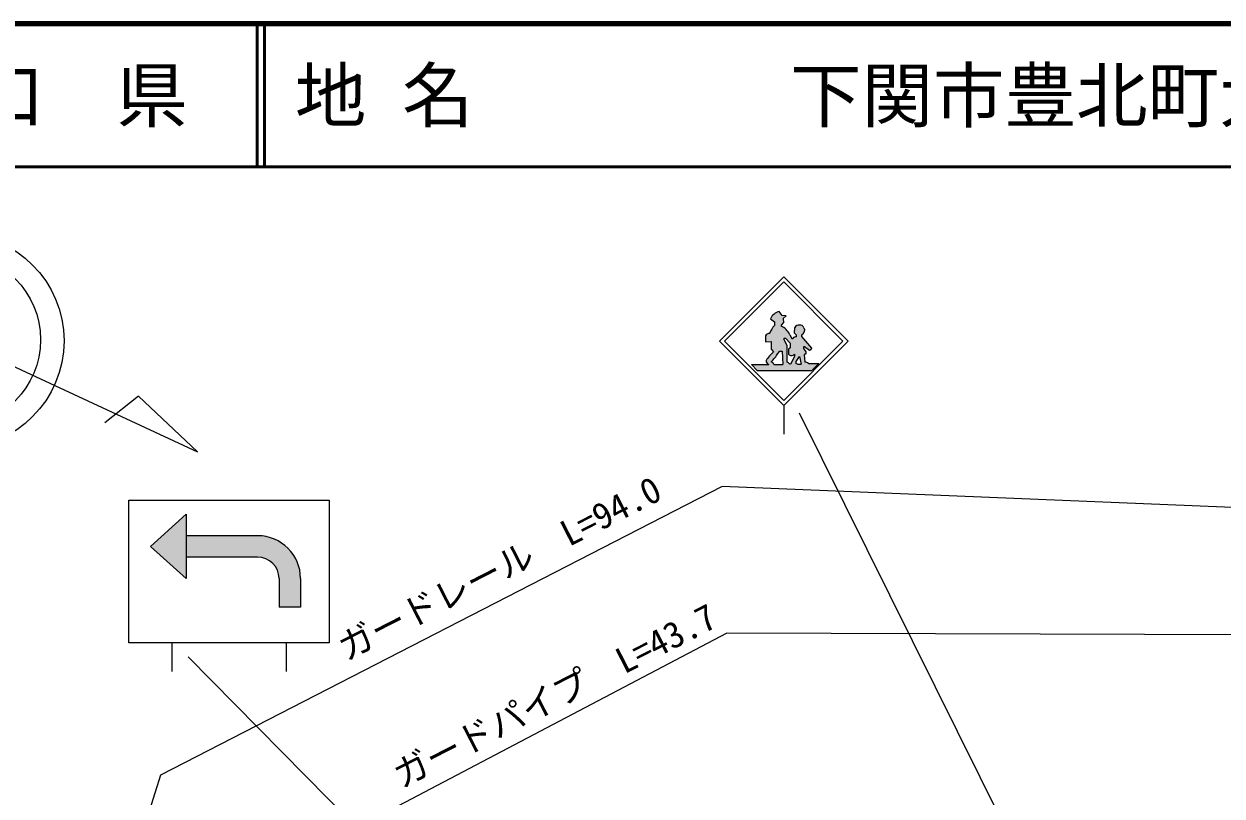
# Model space of a CAD drawing. Units: millimetres, scale not verified. Extents: x 40000 to 680000, y 20000 to 380000.
# Drawn here: x 351427 to 435234, y 325972 to 380000 of the extents above; entities that cross this region are included whole.
import ezdxf
from ezdxf.enums import TextEntityAlignment as Align

# ---------------------------------------------------------------- set-up
doc = ezdxf.new("R2010")
doc.units = ezdxf.units.MM
doc.header["$LTSCALE"] = 1000
for name, color, linetype, lineweight in [('M-BGD', 7, 'Continuous', 25), ('M-STR-HTXT', 7, 'Continuous', 13), ('M-STR-STRC', 7, 'Continuous', 25), ('M-TTL', 2, 'Continuous', 13), ('M-TTL-LINE', 7, 'Continuous', 50), ('M-TTL-TXT', 7, 'Continuous', 50)]:
    doc.layers.add(name, color=color, linetype=linetype, lineweight=lineweight)
doc.styles.add('ＭＳ ゴシック', font='')
doc.styles.get('ＭＳ ゴシック').set_extended_font_data('MS Gothic')

msp = doc.modelspace()

# ---------------------------------------------------------------- hatches: boundary and pattern name
at = {"layer": 'M-STR-STRC'}
for points in [[(404294, 357095), (404455, 357101), (404516, 356180), (404976, 356198), (404975, 356201), (404973, 356204), (404972, 356207), (404971, 356210), (404970, 356213), (404969, 356216), (404967, 356219), (404966, 356222), (404964, 356225), (404963, 356228), (404961, 356231), (404960, 356234), (404958, 356237), (404956, 356240), (404954, 356243), (404953, 356245), (404951, 356248), (404949, 356251), (404947, 356254), (404945, 356256), (404943, 356259), (404941, 356261), (404939, 356264), (404936, 356266), (404934, 356269), (404932, 356271), (404930, 356274), (404927, 356276), (404925, 356278), (404922, 356281), (404920, 356283), (404917, 356285), (404915, 356287), (404912, 356289), (404910, 356291), (404907, 356293), (404904, 356295), (404901, 356297), (404899, 356299), (404896, 356301), (404893, 356302), (404890, 356304), (404887, 356306), (404884, 356307), (404882, 356309), (404879, 356310), (404876, 356312), (404873, 356313), (404870, 356314), (404866, 356316), (404863, 356317), (404860, 356318), (404857, 356319), (404854, 356320), (404851, 356321), (404848, 356322), (404844, 356323), (404841, 356324), (404838, 356325), (404835, 356326), (404832, 356326), (404828, 356327), (404825, 356327), (404822, 356328), (404819, 356328), (404804, 357504), (404612, 357891), (404615, 358012), (404701, 358015), (405023, 357669), (405017, 357341), (404902, 357235), (404908, 356898), (404910, 356895), (404913, 356891), (404916, 356888), (404919, 356884), (404922, 356881), (404925, 356877), (404928, 356874), (404932, 356871), (404935, 356868), (404938, 356865), (404941, 356861), (404945, 356858), (404948, 356855), (404952, 356853), (404955, 356850), (404959, 356847), (404963, 356844), (404966, 356842), (404970, 356839), (404974, 356837), (404978, 356834), (404982, 356832), (404985, 356829), (404989, 356827), (404993, 356825), (404997, 356823), (405001, 356821), (405006, 356819), (405010, 356817), (405014, 356815), (405018, 356814), (405022, 356812), (405027, 356810), (405031, 356809), (405035, 356807), (405039, 356806), (405044, 356805), (405048, 356804), (405053, 356802), (405057, 356801), (405061, 356800), (405066, 356799), (405070, 356799), (405075, 356798), (405079, 356797), (405084, 356797), (405088, 356796), (405093, 356796), (405097, 356795), (405102, 356795), (405106, 356795), (405111, 356795), (405116, 356795), (405120, 356795), (405125, 356795), (405129, 356795), (405134, 356795), (405138, 356796), (405143, 356796), (405147, 356797), (405152, 356797), (405156, 356798), (405161, 356799), (405165, 356800), (405170, 356800), (405174, 356801), (405178, 356803), (405183, 356804), (405187, 356805), (405192, 356806), (405196, 356808), (405200, 356809), (405205, 356811), (405209, 356812), (405213, 356814), (405217, 356816), (405221, 356817), (405226, 356819), (405230, 356821), (405234, 356823), (405238, 356825), (405242, 356827), (405246, 356830), (405250, 356832), (405253, 356834), (405257, 356837), (405261, 356839), (405265, 356842), (405268, 356845), (405272, 356847), (405276, 356850), (405279, 356853), (405283, 356856), (405286, 356859), (405290, 356862), (405293, 356865), (405296, 356868), (405299, 356871), (405303, 356874), (405306, 356878), (405309, 356881), (405312, 356884), (405315, 356888), (405318, 356891), (405318, 356892), (405336, 356724), (405055, 356195), (405454, 356207), (405451, 356375), (405688, 356736), (405790, 356203), (406308, 356248), (406303, 356252), (406298, 356256), (406293, 356260), (406288, 356263), (406282, 356267), (406277, 356271), (406271, 356274), (406266, 356277), (406260, 356281), (406255, 356284), (406249, 356287), (406243, 356290), (406237, 356293), (406231, 356296), (406225, 356298), (406219, 356301), (406213, 356303), (406207, 356306), (406201, 356308), (406195, 356310), (406189, 356312), (406183, 356314), (406177, 356316), (406170, 356317), (406164, 356319), (406158, 356320), (406151, 356322), (406145, 356323), (406139, 356324), (406132, 356325), (406126, 356326), (406119, 356327), (406113, 356328), (406106, 356328), (406100, 356329), (406093, 356329), (406087, 356329), (406081, 356329), (406074, 356329), (406068, 356329), (406061, 356329), (406055, 356329), (406048, 356328), (406042, 356328), (406010, 356848), (406128, 356922), (406128, 357067), (405957, 357300), (405957, 357406), (406034, 357409), (406367, 357152), (406477, 357197), (406527, 357309), (405812, 358123), (405812, 358244), (405817, 358246), (405822, 358248), (405828, 358250), (405833, 358252), (405838, 358254), (405844, 358257), (405849, 358259), (405854, 358262), (405859, 358264), (405864, 358267), (405869, 358270), (405874, 358273), (405879, 358276), (405884, 358279), (405888, 358282), (405893, 358286), (405898, 358289), (405902, 358292), (405907, 358296), (405911, 358299), (405916, 358303), (405920, 358307), (405924, 358311), (405929, 358315), (405933, 358319), (405937, 358323), (405941, 358327), (405945, 358331), (405949, 358335), (405952, 358339), (405956, 358344), (405960, 358348), (405963, 358353), (405967, 358357), (405970, 358362), (405973, 358367), (405977, 358371), (405980, 358376), (405983, 358381), (405986, 358386), (405989, 358391), (405991, 358396), (405994, 358401), (405997, 358406), (405999, 358411), (406002, 358416), (406004, 358422), (406006, 358427), (406009, 358432), (406011, 358437), (406013, 358443), (406014, 358446), (406037, 358613), (405991, 358746), (405989, 358751), (405986, 358756), (405984, 358760), (405982, 358765), (405980, 358770), (405977, 358774), (405975, 358779), (405972, 358784), (405969, 358788), (405967, 358793), (405964, 358797), (405961, 358801), (405958, 358806), (405955, 358810), (405952, 358814), (405948, 358818), (405945, 358822), (405942, 358826), (405938, 358830), (405935, 358834), (405931, 358838), (405928, 358842), (405924, 358846), (405920, 358849), (405916, 358853), (405912, 358857), (405908, 358860), (405904, 358863), (405900, 358867), (405896, 358870), (405892, 358873), (405888, 358876), (405884, 358879), (405879, 358882), (405875, 358885), (405870, 358888), (405866, 358891), (405861, 358893), (405857, 358896), (405852, 358898), (405847, 358901), (405843, 358903), (405838, 358905), (405833, 358908), (405828, 358910), (405823, 358912), (405819, 358913), (405814, 358915), (405809, 358917), (405804, 358919), (405799, 358920), (405794, 358922), (405789, 358923), (405783, 358924), (405778, 358926), (405773, 358927), (405768, 358928), (405763, 358929), (405758, 358930), (405752, 358930), (405747, 358931), (405742, 358932), (405737, 358932), (405732, 358932), (405726, 358933), (405721, 358933), (405716, 358933), (405711, 358933), (405705, 358933), (405700, 358933), (405695, 358933), (405690, 358932), (405684, 358932), (405679, 358931), (405674, 358931), (405673, 358931), (405667, 358931), (405662, 358932), (405656, 358932), (405650, 358932), (405644, 358932), (405639, 358932), (405633, 358932), (405627, 358932), (405621, 358932), (405616, 358932), (405610, 358931), (405604, 358931), (405599, 358930), (405593, 358929), (405587, 358928), (405581, 358927), (405576, 358926), (405570, 358925), (405564, 358924), (405559, 358923), (405553, 358921), (405548, 358920), (405542, 358918), (405537, 358916), (405531, 358914), (405526, 358913), (405520, 358911), (405515, 358908), (405510, 358906), (405505, 358904), (405499, 358902), (405494, 358899), (405489, 358897), (405484, 358894), (405479, 358891), (405474, 358888), (405469, 358885), (405464, 358882), (405459, 358879), (405454, 358876), (405449, 358873), (405445, 358870), (405440, 358866), (405436, 358863), (405431, 358859), (405427, 358855), (405422, 358852), (405418, 358848), (405414, 358844), (405409, 358840), (405405, 358836), (405401, 358832), (405397, 358828), (405393, 358823), (405390, 358819), (405386, 358815), (405382, 358810), (405379, 358806), (405375, 358801), (405372, 358797), (405368, 358792), (405365, 358787), (405362, 358782), (405359, 358778), (405356, 358773), (405353, 358768), (405350, 358763), (405347, 358758), (405345, 358752), (405344, 358752), (405333, 358359), (405460, 358215), (405460, 358117), (405455, 358117), (405450, 358117), (405445, 358118), (405440, 358118), (405434, 358118), (405429, 358118), (405424, 358117), (405419, 358117), (405414, 358117), (405409, 358116), (405404, 358116), (405399, 358115), (405394, 358114), (405389, 358114), (405384, 358113), (405380, 358112), (405375, 358111), (405370, 358110), (405365, 358108), (405360, 358107), (405355, 358106), (405350, 358104), (405345, 358103), (405341, 358101), (405336, 358099), (405331, 358098), (405327, 358096), (405322, 358094), (405317, 358092), (405313, 358089), (405308, 358087), (405304, 358085), (405299, 358083), (405295, 358080), (405291, 358078), (405286, 358075), (405282, 358072), (405278, 358070), (405274, 358067), (405270, 358064), (405265, 358061), (405261, 358058), (405257, 358055), (405254, 358052), (405250, 358048), (405246, 358045), (405242, 358042), (405239, 358038), (405235, 358035), (405231, 358031), (405228, 358028), (405224, 358024), (405221, 358020), (405218, 358016), (405215, 358013), (405211, 358009), (405208, 358005), (405206, 358001), (405136, 358001), (404998, 358255), (404990, 358273), (404982, 358291), (404973, 358308), (404965, 358326), (404955, 358343), (404946, 358360), (404936, 358377), (404926, 358394), (404916, 358410), (404905, 358427), (404895, 358443), (404883, 358459), (404872, 358475), (404860, 358490), (404848, 358506), (404836, 358521), (404824, 358536), (404811, 358550), (404798, 358565), (404785, 358579), (404771, 358593), (404757, 358607), (404743, 358621), (404729, 358634), (404715, 358647), (404700, 358660), (404685, 358672), (404670, 358685), (404655, 358697), (404639, 358709), (404623, 358720), (404607, 358731), (404591, 358742), (404575, 358753), (404558, 358763), (404542, 358773), (404525, 358783), (404508, 358793), (404491, 358802), (404473, 358811), (404456, 358819), (404438, 358827), (404420, 358835), (404402, 358843), (404386, 358850), (404386, 358913), (404554, 359104), (404542, 359386), (404745, 359578), (404468, 359601), (404260, 359872), (404246, 359869), (404231, 359865), (404216, 359862), (404202, 359858), (404187, 359853), (404173, 359849), (404159, 359844), (404144, 359839), (404130, 359834), (404116, 359828), (404102, 359822), (404088, 359817), (404075, 359810), (404061, 359804), (404048, 359797), (404034, 359790), (404021, 359783), (404008, 359776), (403995, 359768), (403982, 359760), (403969, 359752), (403957, 359744), (403944, 359735), (403932, 359727), (403920, 359718), (403908, 359708), (403896, 359699), (403884, 359689), (403873, 359680), (403862, 359670), (403851, 359660), (403840, 359649), (403829, 359639), (403818, 359628), (403808, 359617), (403798, 359606), (403788, 359595), (403778, 359583), (403768, 359572), (403759, 359560), (403750, 359548), (403741, 359536), (403732, 359524), (403723, 359511), (403715, 359499), (403707, 359486), (403699, 359473), (403691, 359460), (403684, 359447), (403677, 359434), (403670, 359420), (403663, 359407), (403656, 359393), (403650, 359380), (403648, 359376), (403931, 359145), (403925, 358902), (403906, 358880), (403886, 358857), (403867, 358834), (403849, 358810), (403831, 358786), (403813, 358762), (403795, 358738), (403779, 358713), (403762, 358688), (403746, 358663), (403730, 358637), (403715, 358611), (403701, 358585), (403686, 358559), (403673, 358532), (403659, 358505), (403647, 358478), (403634, 358451), (403622, 358423), (403611, 358396), (403600, 358368), (403591, 358343), (403585, 358343), (403580, 358343), (403575, 358343), (403569, 358343), (403564, 358343), (403558, 358343), (403553, 358343), (403548, 358342), (403542, 358342), (403537, 358341), (403532, 358341), (403526, 358340), (403521, 358339), (403516, 358338), (403510, 358337), (403505, 358336), (403500, 358335), (403495, 358334), (403490, 358332), (403484, 358331), (403479, 358329), (403474, 358328), (403469, 358326), (403464, 358324), (403459, 358322), (403454, 358320), (403449, 358318), (403444, 358316), (403439, 358314), (403434, 358311), (403430, 358309), (403425, 358306), (403420, 358304), (403415, 358301), (403411, 358298), (403406, 358296), (403402, 358293), (403397, 358290), (403393, 358287), (403388, 358283), (403384, 358280), (403380, 358277), (403376, 358274), (403372, 358270), (403368, 358267), (403363, 358263), (403360, 358259), (403356, 358256), (403352, 358252), (403348, 358248), (403344, 358244), (403341, 358240), (403337, 358236), (403334, 358232), (403330, 358228), (403327, 358224), (403324, 358219), (403321, 358215), (403318, 358211), (403315, 358206), (403312, 358202), (403309, 358197), (403306, 358192), (403303, 358188), (403301, 358183), (403298, 358178), (403296, 358175), (403296, 357760), (403700, 357777), (403695, 357246), (403856, 357056), (403808, 357009), (403760, 356962), (403714, 356915), (403668, 356866), (403623, 356817), (403579, 356767), (403536, 356716), (403493, 356664), (403452, 356612), (403412, 356559), (403372, 356505), (403337, 356455), (403337, 356450), (403336, 356446), (403336, 356441), (403336, 356436), (403337, 356431), (403337, 356427), (403337, 356422), (403337, 356417), (403338, 356412), (403338, 356407), (403339, 356403), (403340, 356398), (403341, 356393), (403341, 356388), (403342, 356384), (403343, 356379), (403345, 356374), (403346, 356370), (403347, 356365), (403348, 356361), (403350, 356356), (403351, 356351), (403353, 356347), (403355, 356342), (403356, 356338), (403358, 356334), (403360, 356329), (403362, 356325), (403364, 356320), (403366, 356316), (403369, 356312), (403371, 356308), (403373, 356304), (403376, 356299), (403378, 356295), (403381, 356291), (403383, 356287), (403386, 356283), (403389, 356279), (403392, 356276), (403395, 356272), (403398, 356268), (403401, 356264), (403404, 356261), (403407, 356257), (403410, 356254), (403414, 356250), (403417, 356247), (403420, 356243), (403424, 356240), (403427, 356237), (403431, 356234), (403435, 356230), (403438, 356227), (403442, 356224), (403446, 356222), (403450, 356219), (403454, 356216), (403458, 356213), (403462, 356211), (403466, 356208), (403470, 356205), (403474, 356203), (403478, 356201), (403482, 356198), (403486, 356196), (403491, 356194), (403495, 356192), (403499, 356190), (403504, 356188), (403508, 356186), (403513, 356184), (403517, 356183), (403522, 356181), (403524, 356180), (403885, 356180), (403883, 356185), (403882, 356189), (403880, 356194), (403879, 356198), (403877, 356203), (403875, 356207), (403873, 356211), (403871, 356216), (403869, 356220), (403867, 356224), (403864, 356228), (403862, 356232), (403860, 356236), (403857, 356240), (403855, 356244), (403852, 356248), (403850, 356252), (403847, 356256), (403844, 356260), (403841, 356264), (403838, 356268), (403835, 356271), (403832, 356275), (403829, 356278), (403826, 356282), (403823, 356285), (403819, 356289), (403816, 356292), (403813, 356295), (403809, 356299), (403806, 356302), (403802, 356305), (403798, 356308), (403795, 356311), (403791, 356314), (403787, 356317), (403783, 356319), (403779, 356322), (403775, 356325), (403771, 356327), (403767, 356330), (403763, 356332), (403759, 356334), (403755, 356337), (403751, 356339), (403747, 356341), (403742, 356343), (403738, 356345), (403734, 356347), (403729, 356349), (403725, 356351), (403721, 356352), (403716, 356354), (403712, 356355), (403707, 356357), (403703, 356358), (403698, 356360), (403694, 356361), (403689, 356362), (403688, 356362), (403719, 356390), (403749, 356418), (403779, 356446), (403808, 356475), (403837, 356505), (403865, 356535), (403893, 356565), (403920, 356596), (403946, 356627), (403972, 356659), (403998, 356692), (404023, 356724), (404047, 356758), (404071, 356791), (404094, 356825), (404117, 356860), (404139, 356895), (404160, 356930), (404173, 356951)], [(406545, 355741), (407019, 356248), (406308, 356248), (405790, 356203), (405531, 356203), (405454, 356207), (405055, 356195), (404976, 356198), (404516, 356180), (403885, 356180), (403524, 356180), (402318, 356180), (402713, 355741)], [(362774, 344187), (362774, 345687), (360274, 343437), (362774, 341187), (362774, 342687)], [(367774, 344187), (362774, 344187), (362774, 342687), (367774, 342687, -0.41421), (369274, 341187), (369274, 339187), (370774, 339187), (370774, 341187, 0.41421)]]:
    msp.add_hatch(color=256, dxfattribs=at).paths.add_polyline_path(points)

# ---------------------------------------------------------------- linework, layer by layer
at = {"layer": 'M-BGD'}
for p, q in [((333598, 363973), (363556, 350064)), ((359445, 353964), (357094, 352098)), ((363556, 350064), (359445, 353964))]:
    msp.add_line(p, q, dxfattribs=at)
for centre, radius in [((346732, 357829), 7500), ((346593, 357903), 6000)]:
    msp.add_circle(centre, radius, dxfattribs=at)
at = {"layer": 'M-STR-HTXT'}
for p, q in [((400268, 347629), (360981, 327434)), ((453630, 345432), (400268, 347629)), ((400583, 337374), (367277, 319852)), ((447590, 337216), (400583, 337374)), ((360981, 327434), (348881, 289383))]:
    msp.add_line(p, q, dxfattribs=at)
at = {"layer": 'M-STR-STRC'}
for p, q in [((400073, 357800), (404573, 362300)), ((409073, 357799), (404573, 362300)), ((400426, 357800), (404573, 361946)), ((408720, 357799), (404573, 361946)), ((404468, 359601), (404260, 359872)), ((404745, 359578), (404468, 359601)), ((404745, 359578), (404542, 359386)), ((403648, 359376), (403931, 359145)), ((403931, 359145), (403925, 358902)), ((404554, 359104), (404386, 358913)), ((404386, 358913), (404386, 358850)), ((404542, 359386), (404554, 359104)), ((405333, 358359), (405344, 358752)), ((405991, 358746), (406037, 358613)), ((403296, 358175), (403296, 357760)), ((404612, 357891), (404615, 358012)), ((404804, 357504), (404612, 357891)), ((404615, 358012), (404701, 358015)), ((404701, 358015), (405023, 357669)), ((404998, 358255), (405136, 358001)), ((405136, 358001), (405206, 358001)), ((405460, 358215), (405333, 358359)), ((405460, 358117), (405460, 358215)), ((405812, 358244), (405812, 358123)), ((405812, 358123), (406527, 357309)), ((406037, 358613), (406014, 358446)), ((400073, 357800), (404573, 353299)), ((400426, 357800), (404573, 353653)), ((403296, 357760), (403700, 357777)), ((403700, 357777), (403695, 357246)), ((403695, 357246), (403856, 357056)), ((404173, 356951), (404294, 357095)), ((404294, 357095), (404455, 357101)), ((404455, 357101), (404516, 356180)), ((404573, 353653), (408720, 357799)), ((404573, 353299), (409073, 357799)), ((404819, 356328), (404804, 357504)), ((405017, 357341), (404902, 357235)), ((404902, 357235), (404908, 356898)), ((405023, 357669), (405017, 357341)), ((406034, 357409), (405957, 357406)), ((405957, 357406), (405957, 357300)), ((405957, 357300), (406128, 357067)), ((406367, 357152), (406034, 357409)), ((406128, 357067), (406128, 356922)), ((406477, 357197), (406367, 357152)), ((406527, 357309), (406477, 357197)), ((405055, 356195), (404976, 356198)), ((405336, 356724), (405055, 356195)), ((405318, 356892), (405336, 356724)), ((405451, 356375), (405688, 356736)), ((405454, 356207), (405451, 356375)), ((405531, 356203), (405454, 356207)), ((405531, 356203), (405790, 356203)), ((405688, 356736), (405790, 356203)), ((406128, 356922), (406010, 356848)), ((406010, 356848), (406042, 356328)), ((406308, 356248), (407019, 356248)), ((407019, 356248), (406545, 355741)), ((402318, 356180), (403524, 356180)), ((402318, 356180), (402713, 355741)), ((402713, 355741), (406545, 355741)), ((403885, 356180), (404516, 356180)), ((404573, 353299), (404573, 351299)), ((428392, 307001), (405672, 352757)), ((358774, 346687), (372774, 346687)), ((358774, 336687), (358774, 346687)), ((372774, 346687), (372774, 338077)), ((362774, 345687), (360274, 343437)), ((362774, 345687), (362774, 341187)), ((367774, 344187), (362774, 344187)), ((360274, 343437), (362774, 341187)), ((367774, 342687), (362774, 342687)), ((369274, 341187), (369274, 339187)), ((370774, 341187), (370774, 339187)), ((370774, 339187), (369274, 339187)), ((372774, 338071), (372774, 336687)), ((372774, 336687), (358774, 336687)), ((361774, 336687), (361774, 334687)), ((369774, 336687), (369774, 334687)), ((399676, 298481), (362914, 335717))]:
    msp.add_line(p, q, dxfattribs=at)
for centre, radius, start, end in [((404438, 359027), 863, 101.90989, 156.19638), ((405205, 357757), 1718, 138.17703, 160.06934), ((403973, 357812), 1117, 23.37044, 68.27431), ((405638, 358603), 330, 83.95474, 153.12523), ((405712, 358632), 301, 22.24618, 97.37057), ((403571, 358035), 308, 86.28867, 152.95883), ((405437, 357829), 288, 85.52391, 143.364), ((405703, 358554), 329, 289.23067, 340.76933), ((406473, 354266), 3825, 133.17171, 145.08347), ((403611, 356441), 275, 177.01244, 251.54617), ((403626, 356098), 271, 17.68097, 76.9396), ((402132, 358137), 2360, 311.23071, 329.82437), ((404795, 356140), 190, 17.79602, 82.59769), ((405115, 357055), 260, 217.04728, 321.30403), ((406076, 355958), 372, 51.35521, 95.23461), ((367774, 341187), 3000, 0, 90), ((367774, 341187), 1500, 0, 90)]:
    msp.add_arc(centre, radius, start, end, dxfattribs=at)
at = {"layer": 'M-TTL', "lineweight": 140}
msp.add_line((680000, 380000), (40000, 380000), dxfattribs=at)
at = {"layer": 'M-TTL-LINE'}
for p, q in [((367750, 380000), (367750, 370000)), ((368250, 380000), (368250, 370000)), ((40000, 370000), (680000, 370000))]:
    msp.add_line(p, q, dxfattribs=at)

# ---------------------------------------------------------------- texts
at = {"layer": 'M-STR-HTXT', "style": 'ＭＳ ゴシック'}
for s, p in [('ガードレール\u3000L=94.0', (385344, 340616)), ('ガードパイプ\u3000L=43.7', (389210, 331702))]:
    msp.add_text(s, height=1833, rotation=27.138, dxfattribs=at).set_placement(p, align=Align.BOTTOM_CENTER)
at = {"layer": 'M-TTL-TXT', "style": 'ＭＳ ゴシック'}
msp.add_text('山\u3000口\u3000県', height=3666, dxfattribs=at).set_placement((350375, 375000), align=Align.MIDDLE_CENTER)
for s, p in [('地 名', (370380, 375000)), ('下関市豊北町大字神田', (405024, 375000))]:
    msp.add_text(s, height=3666, dxfattribs=at).set_placement(p, align=Align.MIDDLE_LEFT)

doc.saveas('drawing.dxf')
